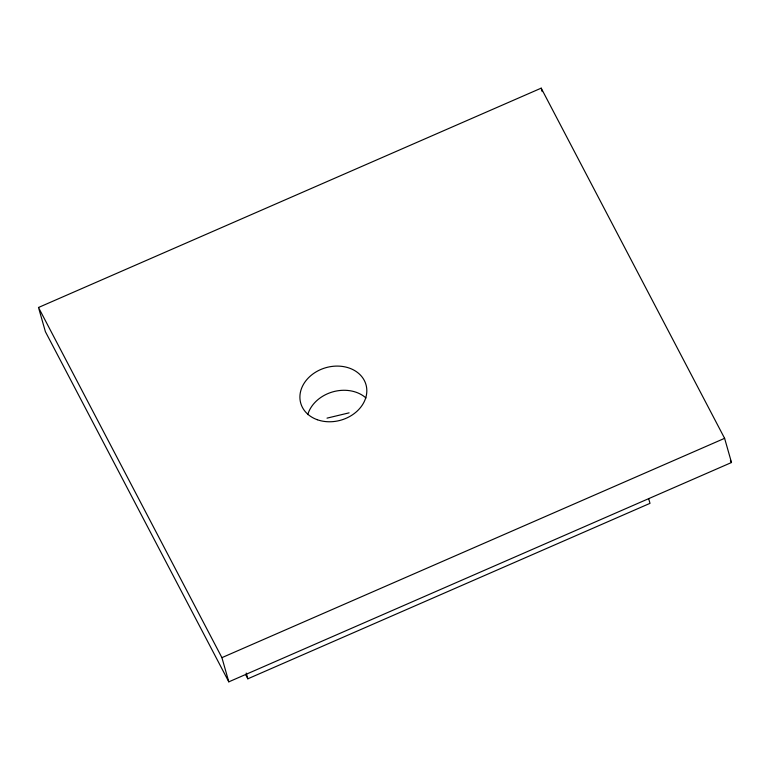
<?xml version="1.0" encoding="UTF-8"?>
<svg xmlns="http://www.w3.org/2000/svg" width="770" height="770" viewBox="0 0 770 770"><rect width="100%" height="100%" fill="white"/><g stroke="black" fill="none" stroke-linecap="round" stroke-linejoin="round"><path stroke-width="1.16" d="M38.5 307.48L541.194 88.155L724.609 438.322L731.5 462.52L228.805 681.845L45.392 331.678L38.5 307.48L221.914 657.647L228.805 681.845M221.914 657.647L724.609 438.322M245.62 674.549L247.844 678.803L650.005 503.339L648.696 498.748M327.019 418.139L349.089 412.855M730.393 460.402L731.5 462.52M541.194 88.155L542.176 91.611M246.208 673.057L247.844 678.803M307.759 414.616A33.919 27.297 -15.9 0 1 332.736 391.882A33.919 27.297 -15.9 0 1 365.971 397.975M317.24 419.708A33.919 27.297 -15.9 0 0 366.818 390.159A33.919 27.297 -15.9 0 0 316.027 371.92A33.919 27.297 -15.9 0 0 317.24 419.708"/></g></svg>
